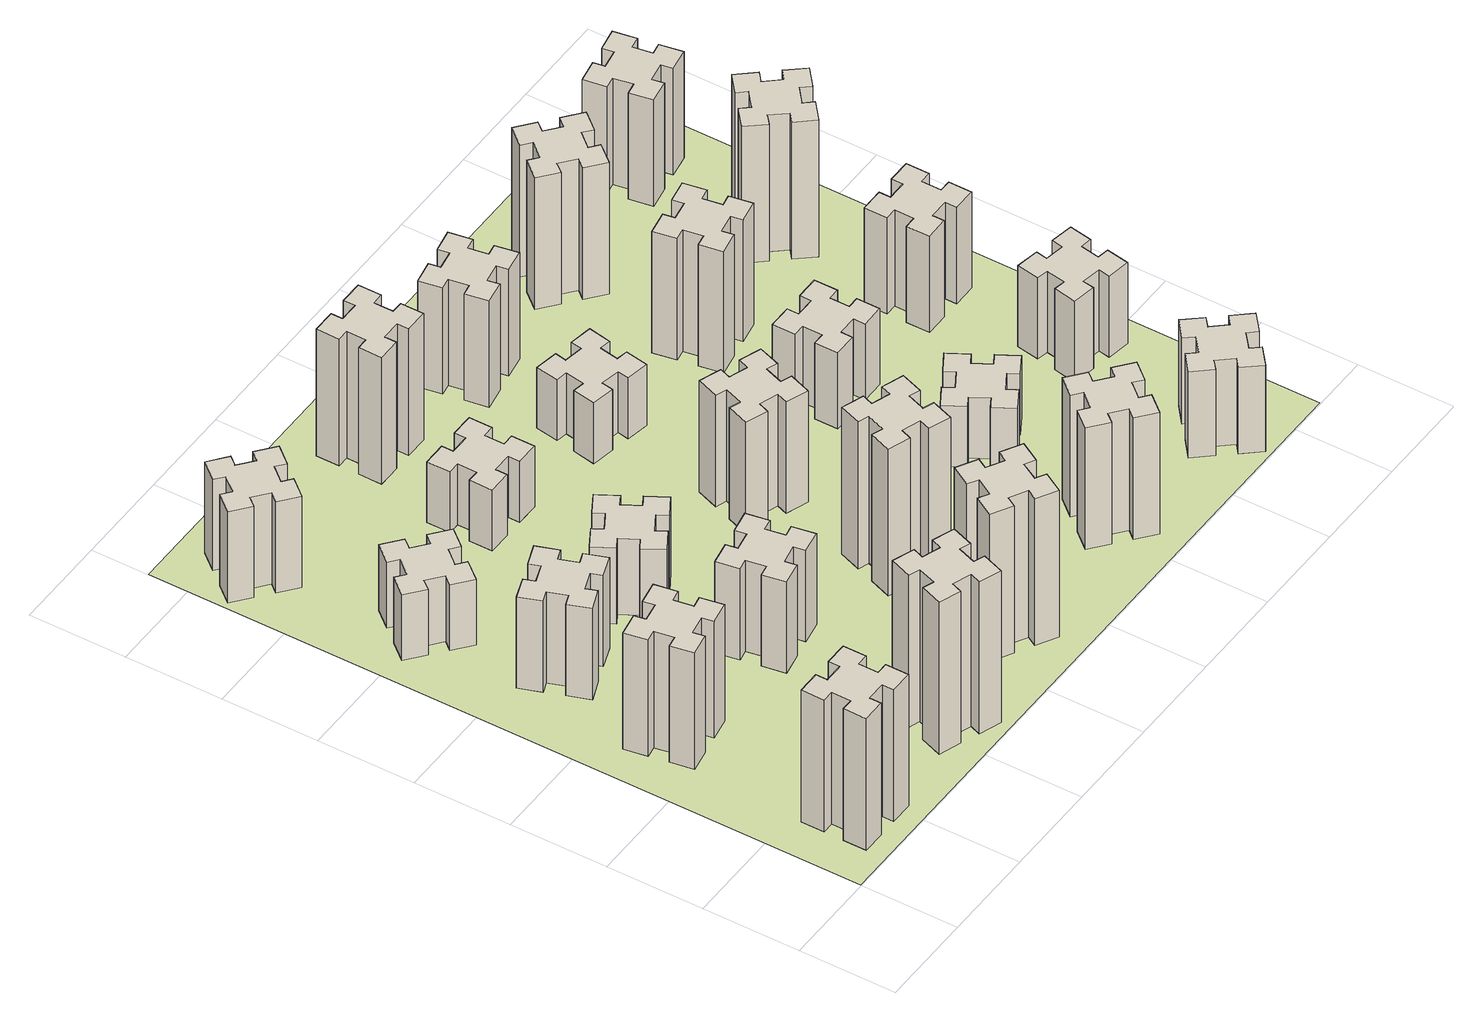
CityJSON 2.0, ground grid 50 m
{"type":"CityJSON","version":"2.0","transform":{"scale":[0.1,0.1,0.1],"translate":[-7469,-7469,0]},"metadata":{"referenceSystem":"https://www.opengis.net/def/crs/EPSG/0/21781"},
"CityObjects":{
"building1":{"type":"Building","attributes":{"class":"1000","function":"1000","usage":"1000","yearOfConstruction":2016,"roofType":"1000","measuredHeight":78,"storeysAboveGround":30,"storeysBelowGround":0},"geometry":[{"type":"Solid","lod":"1","boundaries":[[[[0,1,2,3,4,5,6,7,8,9,10,11,12,13,14,15,16,17,18,19]],[[17,16,20,21]],[[16,15,22,20]],[[15,14,23,22]],[[14,13,24,23]],[[13,12,25,24]],[[12,11,26,25]],[[11,10,27,26]],[[10,9,28,27]],[[9,8,29,28]],[[8,7,30,29]],[[7,6,31,30]],[[6,5,32,31]],[[5,4,33,32]],[[4,3,34,33]],[[3,2,35,34]],[[2,1,36,35]],[[1,0,37,36]],[[0,19,38,37]],[[19,18,39,38]],[[18,17,21,39]],[[24,25,26,27,28,29,30,31,32,33,34,35,36,37,38,39,21,20,22,23]]]]}]},
"building2":{"type":"Building","attributes":{"class":"1000","function":"1000","usage":"1000","yearOfConstruction":2016,"roofType":"1000","measuredHeight":69,"storeysAboveGround":30,"storeysBelowGround":0},"geometry":[{"type":"Solid","lod":"1","boundaries":[[[[40,41,42,43,44,45,46,47,48,49,50,51,52,53,54,55,56,57,58,59]],[[57,56,60,61]],[[56,55,62,60]],[[55,54,63,62]],[[54,53,64,63]],[[53,52,65,64]],[[52,51,66,65]],[[51,50,67,66]],[[50,49,68,67]],[[49,48,69,68]],[[48,47,70,69]],[[47,46,71,70]],[[46,45,72,71]],[[45,44,73,72]],[[44,43,74,73]],[[43,42,75,74]],[[42,41,76,75]],[[41,40,77,76]],[[40,59,78,77]],[[59,58,79,78]],[[58,57,61,79]],[[64,65,66,67,68,69,70,71,72,73,74,75,76,77,78,79,61,60,62,63]]]]}]},
"building3":{"type":"Building","attributes":{"class":"1000","function":"1000","usage":"1000","yearOfConstruction":2016,"roofType":"1000","measuredHeight":54,"storeysAboveGround":30,"storeysBelowGround":0},"geometry":[{"type":"Solid","lod":"1","boundaries":[[[[80,81,82,83,84,85,86,87,88,89,90,91,92,93,94,95,96,97,98,99]],[[97,96,100,101]],[[96,95,102,100]],[[95,94,103,102]],[[94,93,104,103]],[[93,92,105,104]],[[92,91,106,105]],[[91,90,107,106]],[[90,89,108,107]],[[89,88,109,108]],[[88,87,110,109]],[[87,86,111,110]],[[86,85,112,111]],[[85,84,113,112]],[[84,83,114,113]],[[83,82,115,114]],[[82,81,116,115]],[[81,80,117,116]],[[80,99,118,117]],[[99,98,119,118]],[[98,97,101,119]],[[104,105,106,107,108,109,110,111,112,113,114,115,116,117,118,119,101,100,102,103]]]]}]},
"building4":{"type":"Building","attributes":{"class":"1000","function":"1000","usage":"1000","yearOfConstruction":2016,"roofType":"1000","measuredHeight":39,"storeysAboveGround":30,"storeysBelowGround":0},"geometry":[{"type":"Solid","lod":"1","boundaries":[[[[120,121,122,123,124,125,126,127,128,129,130,131,132,133,134,135,136,137,138,139]],[[137,136,140,141]],[[136,135,142,140]],[[135,134,143,142]],[[134,133,144,143]],[[133,132,145,144]],[[132,131,146,145]],[[131,130,147,146]],[[130,129,148,147]],[[129,128,149,148]],[[128,127,150,149]],[[127,126,151,150]],[[126,125,152,151]],[[125,124,153,152]],[[124,123,154,153]],[[123,122,155,154]],[[122,121,156,155]],[[121,120,157,156]],[[120,139,158,157]],[[139,138,159,158]],[[138,137,141,159]],[[144,145,146,147,148,149,150,151,152,153,154,155,156,157,158,159,141,140,142,143]]]]}]},
"building5":{"type":"Building","attributes":{"class":"1000","function":"1000","usage":"1000","yearOfConstruction":2016,"roofType":"1000","measuredHeight":90,"storeysAboveGround":30,"storeysBelowGround":0},"geometry":[{"type":"Solid","lod":"1","boundaries":[[[[160,161,162,163,164,165,166,167,168,169,170,171,172,173,174,175,176,177,178,179]],[[177,176,180,181]],[[176,175,182,180]],[[175,174,183,182]],[[174,173,184,183]],[[173,172,185,184]],[[172,171,186,185]],[[171,170,187,186]],[[170,169,188,187]],[[169,168,189,188]],[[168,167,190,189]],[[167,166,191,190]],[[166,165,192,191]],[[165,164,193,192]],[[164,163,194,193]],[[163,162,195,194]],[[162,161,196,195]],[[161,160,197,196]],[[160,179,198,197]],[[179,178,199,198]],[[178,177,181,199]],[[184,185,186,187,188,189,190,191,192,193,194,195,196,197,198,199,181,180,182,183]]]]}]},
"building6":{"type":"Building","attributes":{"class":"1000","function":"1000","usage":"1000","yearOfConstruction":2016,"roofType":"1000","measuredHeight":54,"storeysAboveGround":30,"storeysBelowGround":0},"geometry":[{"type":"Solid","lod":"1","boundaries":[[[[200,201,202,203,204,205,206,207,208,209,210,211,212,213,214,215,216,217,218,219]],[[217,216,220,221]],[[216,215,222,220]],[[215,214,223,222]],[[214,213,224,223]],[[213,212,225,224]],[[212,211,226,225]],[[211,210,227,226]],[[210,209,228,227]],[[209,208,229,228]],[[208,207,230,229]],[[207,206,231,230]],[[206,205,232,231]],[[205,204,233,232]],[[204,203,234,233]],[[203,202,235,234]],[[202,201,236,235]],[[201,200,237,236]],[[200,219,238,237]],[[219,218,239,238]],[[218,217,221,239]],[[224,225,226,227,228,229,230,231,232,233,234,235,236,237,238,239,221,220,222,223]]]]}]},
"building7":{"type":"Building","attributes":{"class":"1000","function":"1000","usage":"1000","yearOfConstruction":2016,"roofType":"1000","measuredHeight":54,"storeysAboveGround":30,"storeysBelowGround":0},"geometry":[{"type":"Solid","lod":"1","boundaries":[[[[240,241,242,243,244,245,246,247,248,249,250,251,252,253,254,255,256,257,258,259]],[[257,256,260,261]],[[256,255,262,260]],[[255,254,263,262]],[[254,253,264,263]],[[253,252,265,264]],[[252,251,266,265]],[[251,250,267,266]],[[250,249,268,267]],[[249,248,269,268]],[[248,247,270,269]],[[247,246,271,270]],[[246,245,272,271]],[[245,244,273,272]],[[244,243,274,273]],[[243,242,275,274]],[[242,241,276,275]],[[241,240,277,276]],[[240,259,278,277]],[[259,258,279,278]],[[258,257,261,279]],[[264,265,266,267,268,269,270,271,272,273,274,275,276,277,278,279,261,260,262,263]]]]}]},
"building8":{"type":"Building","attributes":{"class":"1000","function":"1000","usage":"1000","yearOfConstruction":2016,"roofType":"1000","measuredHeight":45,"storeysAboveGround":30,"storeysBelowGround":0},"geometry":[{"type":"Solid","lod":"1","boundaries":[[[[280,281,282,283,284,285,286,287,288,289,290,291,292,293,294,295,296,297,298,299]],[[297,296,300,301]],[[296,295,302,300]],[[295,294,303,302]],[[294,293,304,303]],[[293,292,305,304]],[[292,291,306,305]],[[291,290,307,306]],[[290,289,308,307]],[[289,288,309,308]],[[288,287,310,309]],[[287,286,311,310]],[[286,285,312,311]],[[285,284,313,312]],[[284,283,314,313]],[[283,282,315,314]],[[282,281,316,315]],[[281,280,317,316]],[[280,299,318,317]],[[299,298,319,318]],[[298,297,301,319]],[[304,305,306,307,308,309,310,311,312,313,314,315,316,317,318,319,301,300,302,303]]]]}]},
"building9":{"type":"Building","attributes":{"class":"1000","function":"1000","usage":"1000","yearOfConstruction":2016,"roofType":"1000","measuredHeight":87,"storeysAboveGround":30,"storeysBelowGround":0},"geometry":[{"type":"Solid","lod":"1","boundaries":[[[[320,321,322,323,324,325,326,327,328,329,330,331,332,333,334,335,336,337,338,339]],[[337,336,340,341]],[[336,335,342,340]],[[335,334,343,342]],[[334,333,344,343]],[[333,332,345,344]],[[332,331,346,345]],[[331,330,347,346]],[[330,329,348,347]],[[329,328,349,348]],[[328,327,350,349]],[[327,326,351,350]],[[326,325,352,351]],[[325,324,353,352]],[[324,323,354,353]],[[323,322,355,354]],[[322,321,356,355]],[[321,320,357,356]],[[320,339,358,357]],[[339,338,359,358]],[[338,337,341,359]],[[344,345,346,347,348,349,350,351,352,353,354,355,356,357,358,359,341,340,342,343]]]]}]},
"building10":{"type":"Building","attributes":{"class":"1000","function":"1000","usage":"1000","yearOfConstruction":2016,"roofType":"1000","measuredHeight":36,"storeysAboveGround":30,"storeysBelowGround":0},"geometry":[{"type":"Solid","lod":"1","boundaries":[[[[360,361,362,363,364,365,366,367,368,369,370,371,372,373,374,375,376,377,378,379]],[[377,376,380,381]],[[376,375,382,380]],[[375,374,383,382]],[[374,373,384,383]],[[373,372,385,384]],[[372,371,386,385]],[[371,370,387,386]],[[370,369,388,387]],[[369,368,389,388]],[[368,367,390,389]],[[367,366,391,390]],[[366,365,392,391]],[[365,364,393,392]],[[364,363,394,393]],[[363,362,395,394]],[[362,361,396,395]],[[361,360,397,396]],[[360,379,398,397]],[[379,378,399,398]],[[378,377,381,399]],[[384,385,386,387,388,389,390,391,392,393,394,395,396,397,398,399,381,380,382,383]]]]}]},
"building11":{"type":"Building","attributes":{"class":"1000","function":"1000","usage":"1000","yearOfConstruction":2016,"roofType":"1000","measuredHeight":87,"storeysAboveGround":30,"storeysBelowGround":0},"geometry":[{"type":"Solid","lod":"1","boundaries":[[[[400,401,402,403,404,405,406,407,408,409,410,411,412,413,414,415,416,417,418,419]],[[417,416,420,421]],[[416,415,422,420]],[[415,414,423,422]],[[414,413,424,423]],[[413,412,425,424]],[[412,411,426,425]],[[411,410,427,426]],[[410,409,428,427]],[[409,408,429,428]],[[408,407,430,429]],[[407,406,431,430]],[[406,405,432,431]],[[405,404,433,432]],[[404,403,434,433]],[[403,402,435,434]],[[402,401,436,435]],[[401,400,437,436]],[[400,419,438,437]],[[419,418,439,438]],[[418,417,421,439]],[[424,425,426,427,428,429,430,431,432,433,434,435,436,437,438,439,421,420,422,423]]]]}]},
"building12":{"type":"Building","attributes":{"class":"1000","function":"1000","usage":"1000","yearOfConstruction":2016,"roofType":"1000","measuredHeight":75,"storeysAboveGround":30,"storeysBelowGround":0},"geometry":[{"type":"Solid","lod":"1","boundaries":[[[[440,441,442,443,444,445,446,447,448,449,450,451,452,453,454,455,456,457,458,459]],[[457,456,460,461]],[[456,455,462,460]],[[455,454,463,462]],[[454,453,464,463]],[[453,452,465,464]],[[452,451,466,465]],[[451,450,467,466]],[[450,449,468,467]],[[449,448,469,468]],[[448,447,470,469]],[[447,446,471,470]],[[446,445,472,471]],[[445,444,473,472]],[[444,443,474,473]],[[443,442,475,474]],[[442,441,476,475]],[[441,440,477,476]],[[440,459,478,477]],[[459,458,479,478]],[[458,457,461,479]],[[464,465,466,467,468,469,470,471,472,473,474,475,476,477,478,479,461,460,462,463]]]]}]},
"building13":{"type":"Building","attributes":{"class":"1000","function":"1000","usage":"1000","yearOfConstruction":2016,"roofType":"1000","measuredHeight":66,"storeysAboveGround":30,"storeysBelowGround":0},"geometry":[{"type":"Solid","lod":"1","boundaries":[[[[480,481,482,483,484,485,486,487,488,489,490,491,492,493,494,495,496,497,498,499]],[[497,496,500,501]],[[496,495,502,500]],[[495,494,503,502]],[[494,493,504,503]],[[493,492,505,504]],[[492,491,506,505]],[[491,490,507,506]],[[490,489,508,507]],[[489,488,509,508]],[[488,487,510,509]],[[487,486,511,510]],[[486,485,512,511]],[[485,484,513,512]],[[484,483,514,513]],[[483,482,515,514]],[[482,481,516,515]],[[481,480,517,516]],[[480,499,518,517]],[[499,498,519,518]],[[498,497,501,519]],[[504,505,506,507,508,509,510,511,512,513,514,515,516,517,518,519,501,500,502,503]]]]}]},
"building14":{"type":"Building","attributes":{"class":"1000","function":"1000","usage":"1000","yearOfConstruction":2016,"roofType":"1000","measuredHeight":36,"storeysAboveGround":30,"storeysBelowGround":0},"geometry":[{"type":"Solid","lod":"1","boundaries":[[[[520,521,522,523,524,525,526,527,528,529,530,531,532,533,534,535,536,537,538,539]],[[537,536,540,541]],[[536,535,542,540]],[[535,534,543,542]],[[534,533,544,543]],[[533,532,545,544]],[[532,531,546,545]],[[531,530,547,546]],[[530,529,548,547]],[[529,528,549,548]],[[528,527,550,549]],[[527,526,551,550]],[[526,525,552,551]],[[525,524,553,552]],[[524,523,554,553]],[[523,522,555,554]],[[522,521,556,555]],[[521,520,557,556]],[[520,539,558,557]],[[539,538,559,558]],[[538,537,541,559]],[[544,545,546,547,548,549,550,551,552,553,554,555,556,557,558,559,541,540,542,543]]]]}]},
"building15":{"type":"Building","attributes":{"class":"1000","function":"1000","usage":"1000","yearOfConstruction":2016,"roofType":"1000","measuredHeight":72,"storeysAboveGround":30,"storeysBelowGround":0},"geometry":[{"type":"Solid","lod":"1","boundaries":[[[[560,561,562,563,564,565,566,567,568,569,570,571,572,573,574,575,576,577,578,579]],[[577,576,580,581]],[[576,575,582,580]],[[575,574,583,582]],[[574,573,584,583]],[[573,572,585,584]],[[572,571,586,585]],[[571,570,587,586]],[[570,569,588,587]],[[569,568,589,588]],[[568,567,590,589]],[[567,566,591,590]],[[566,565,592,591]],[[565,564,593,592]],[[564,563,594,593]],[[563,562,595,594]],[[562,561,596,595]],[[561,560,597,596]],[[560,579,598,597]],[[579,578,599,598]],[[578,577,581,599]],[[584,585,586,587,588,589,590,591,592,593,594,595,596,597,598,599,581,580,582,583]]]]}]},
"building16":{"type":"Building","attributes":{"class":"1000","function":"1000","usage":"1000","yearOfConstruction":2016,"roofType":"1000","measuredHeight":63,"storeysAboveGround":30,"storeysBelowGround":0},"geometry":[{"type":"Solid","lod":"1","boundaries":[[[[600,601,602,603,604,605,606,607,608,609,610,611,612,613,614,615,616,617,618,619]],[[617,616,620,621]],[[616,615,622,620]],[[615,614,623,622]],[[614,613,624,623]],[[613,612,625,624]],[[612,611,626,625]],[[611,610,627,626]],[[610,609,628,627]],[[609,608,629,628]],[[608,607,630,629]],[[607,606,631,630]],[[606,605,632,631]],[[605,604,633,632]],[[604,603,634,633]],[[603,602,635,634]],[[602,601,636,635]],[[601,600,637,636]],[[600,619,638,637]],[[619,618,639,638]],[[618,617,621,639]],[[624,625,626,627,628,629,630,631,632,633,634,635,636,637,638,639,621,620,622,623]]]]}]},
"building17":{"type":"Building","attributes":{"class":"1000","function":"1000","usage":"1000","yearOfConstruction":2016,"roofType":"1000","measuredHeight":36,"storeysAboveGround":30,"storeysBelowGround":0},"geometry":[{"type":"Solid","lod":"1","boundaries":[[[[640,641,642,643,644,645,646,647,648,649,650,651,652,653,654,655,656,657,658,659]],[[657,656,660,661]],[[656,655,662,660]],[[655,654,663,662]],[[654,653,664,663]],[[653,652,665,664]],[[652,651,666,665]],[[651,650,667,666]],[[650,649,668,667]],[[649,648,669,668]],[[648,647,670,669]],[[647,646,671,670]],[[646,645,672,671]],[[645,644,673,672]],[[644,643,674,673]],[[643,642,675,674]],[[642,641,676,675]],[[641,640,677,676]],[[640,659,678,677]],[[659,658,679,678]],[[658,657,661,679]],[[664,665,666,667,668,669,670,671,672,673,674,675,676,677,678,679,661,660,662,663]]]]}]},
"building18":{"type":"Building","attributes":{"class":"1000","function":"1000","usage":"1000","yearOfConstruction":2016,"roofType":"1000","measuredHeight":45,"storeysAboveGround":30,"storeysBelowGround":0},"geometry":[{"type":"Solid","lod":"1","boundaries":[[[[680,681,682,683,684,685,686,687,688,689,690,691,692,693,694,695,696,697,698,699]],[[697,696,700,701]],[[696,695,702,700]],[[695,694,703,702]],[[694,693,704,703]],[[693,692,705,704]],[[692,691,706,705]],[[691,690,707,706]],[[690,689,708,707]],[[689,688,709,708]],[[688,687,710,709]],[[687,686,711,710]],[[686,685,712,711]],[[685,684,713,712]],[[684,683,714,713]],[[683,682,715,714]],[[682,681,716,715]],[[681,680,717,716]],[[680,699,718,717]],[[699,698,719,718]],[[698,697,701,719]],[[704,705,706,707,708,709,710,711,712,713,714,715,716,717,718,719,701,700,702,703]]]]}]},
"building19":{"type":"Building","attributes":{"class":"1000","function":"1000","usage":"1000","yearOfConstruction":2016,"roofType":"1000","measuredHeight":72,"storeysAboveGround":30,"storeysBelowGround":0},"geometry":[{"type":"Solid","lod":"1","boundaries":[[[[720,721,722,723,724,725,726,727,728,729,730,731,732,733,734,735,736,737,738,739]],[[737,736,740,741]],[[736,735,742,740]],[[735,734,743,742]],[[734,733,744,743]],[[733,732,745,744]],[[732,731,746,745]],[[731,730,747,746]],[[730,729,748,747]],[[729,728,749,748]],[[728,727,750,749]],[[727,726,751,750]],[[726,725,752,751]],[[725,724,753,752]],[[724,723,754,753]],[[723,722,755,754]],[[722,721,756,755]],[[721,720,757,756]],[[720,739,758,757]],[[739,738,759,758]],[[738,737,741,759]],[[744,745,746,747,748,749,750,751,752,753,754,755,756,757,758,759,741,740,742,743]]]]}]},
"building20":{"type":"Building","attributes":{"class":"1000","function":"1000","usage":"1000","yearOfConstruction":2016,"roofType":"1000","measuredHeight":51,"storeysAboveGround":30,"storeysBelowGround":0},"geometry":[{"type":"Solid","lod":"1","boundaries":[[[[760,761,762,763,764,765,766,767,768,769,770,771,772,773,774,775,776,777,778,779]],[[777,776,780,781]],[[776,775,782,780]],[[775,774,783,782]],[[774,773,784,783]],[[773,772,785,784]],[[772,771,786,785]],[[771,770,787,786]],[[770,769,788,787]],[[769,768,789,788]],[[768,767,790,789]],[[767,766,791,790]],[[766,765,792,791]],[[765,764,793,792]],[[764,763,794,793]],[[763,762,795,794]],[[762,761,796,795]],[[761,760,797,796]],[[760,779,798,797]],[[779,778,799,798]],[[778,777,781,799]],[[784,785,786,787,788,789,790,791,792,793,794,795,796,797,798,799,781,780,782,783]]]]}]},
"building21":{"type":"Building","attributes":{"class":"1000","function":"1000","usage":"1000","yearOfConstruction":2016,"roofType":"1000","measuredHeight":78,"storeysAboveGround":30,"storeysBelowGround":0},"geometry":[{"type":"Solid","lod":"1","boundaries":[[[[800,801,802,803,804,805,806,807,808,809,810,811,812,813,814,815,816,817,818,819]],[[817,816,820,821]],[[816,815,822,820]],[[815,814,823,822]],[[814,813,824,823]],[[813,812,825,824]],[[812,811,826,825]],[[811,810,827,826]],[[810,809,828,827]],[[809,808,829,828]],[[808,807,830,829]],[[807,806,831,830]],[[806,805,832,831]],[[805,804,833,832]],[[804,803,834,833]],[[803,802,835,834]],[[802,801,836,835]],[[801,800,837,836]],[[800,819,838,837]],[[819,818,839,838]],[[818,817,821,839]],[[824,825,826,827,828,829,830,831,832,833,834,835,836,837,838,839,821,820,822,823]]]]}]},
"building22":{"type":"Building","attributes":{"class":"1000","function":"1000","usage":"1000","yearOfConstruction":2016,"roofType":"1000","measuredHeight":48,"storeysAboveGround":30,"storeysBelowGround":0},"geometry":[{"type":"Solid","lod":"1","boundaries":[[[[840,841,842,843,844,845,846,847,848,849,850,851,852,853,854,855,856,857,858,859]],[[857,856,860,861]],[[856,855,862,860]],[[855,854,863,862]],[[854,853,864,863]],[[853,852,865,864]],[[852,851,866,865]],[[851,850,867,866]],[[850,849,868,867]],[[849,848,869,868]],[[848,847,870,869]],[[847,846,871,870]],[[846,845,872,871]],[[845,844,873,872]],[[844,843,874,873]],[[843,842,875,874]],[[842,841,876,875]],[[841,840,877,876]],[[840,859,878,877]],[[859,858,879,878]],[[858,857,861,879]],[[864,865,866,867,868,869,870,871,872,873,874,875,876,877,878,879,861,860,862,863]]]]}]},
"building23":{"type":"Building","attributes":{"class":"1000","function":"1000","usage":"1000","yearOfConstruction":2016,"roofType":"1000","measuredHeight":57,"storeysAboveGround":30,"storeysBelowGround":0},"geometry":[{"type":"Solid","lod":"1","boundaries":[[[[880,881,882,883,884,885,886,887,888,889,890,891,892,893,894,895,896,897,898,899]],[[897,896,900,901]],[[896,895,902,900]],[[895,894,903,902]],[[894,893,904,903]],[[893,892,905,904]],[[892,891,906,905]],[[891,890,907,906]],[[890,889,908,907]],[[889,888,909,908]],[[888,887,910,909]],[[887,886,911,910]],[[886,885,912,911]],[[885,884,913,912]],[[884,883,914,913]],[[883,882,915,914]],[[882,881,916,915]],[[881,880,917,916]],[[880,899,918,917]],[[899,898,919,918]],[[898,897,901,919]],[[904,905,906,907,908,909,910,911,912,913,914,915,916,917,918,919,901,900,902,903]]]]}]},
"building24":{"type":"Building","attributes":{"class":"1000","function":"1000","usage":"1000","yearOfConstruction":2016,"roofType":"1000","measuredHeight":81,"storeysAboveGround":30,"storeysBelowGround":0},"geometry":[{"type":"Solid","lod":"1","boundaries":[[[[920,921,922,923,924,925,926,927,928,929,930,931,932,933,934,935,936,937,938,939]],[[937,936,940,941]],[[936,935,942,940]],[[935,934,943,942]],[[934,933,944,943]],[[933,932,945,944]],[[932,931,946,945]],[[931,930,947,946]],[[930,929,948,947]],[[929,928,949,948]],[[928,927,950,949]],[[927,926,951,950]],[[926,925,952,951]],[[925,924,953,952]],[[924,923,954,953]],[[923,922,955,954]],[[922,921,956,955]],[[921,920,957,956]],[[920,939,958,957]],[[939,938,959,958]],[[938,937,941,959]],[[944,945,946,947,948,949,950,951,952,953,954,955,956,957,958,959,941,940,942,943]]]]}]},
"building25":{"type":"Building","attributes":{"class":"1000","function":"1000","usage":"1000","yearOfConstruction":2016,"roofType":"1000","measuredHeight":63,"storeysAboveGround":30,"storeysBelowGround":0},"geometry":[{"type":"Solid","lod":"1","boundaries":[[[[960,961,962,963,964,965,966,967,968,969,970,971,972,973,974,975,976,977,978,979]],[[977,976,980,981]],[[976,975,982,980]],[[975,974,983,982]],[[974,973,984,983]],[[973,972,985,984]],[[972,971,986,985]],[[971,970,987,986]],[[970,969,988,987]],[[969,968,989,988]],[[968,967,990,989]],[[967,966,991,990]],[[966,965,992,991]],[[965,964,993,992]],[[964,963,994,993]],[[963,962,995,994]],[[962,961,996,995]],[[961,960,997,996]],[[960,979,998,997]],[[979,978,999,998]],[[978,977,981,999]],[[984,985,986,987,988,989,990,991,992,993,994,995,996,997,998,999,981,980,982,983]]]]}]},
"landuse1":{"type":"LandUse","attributes":{"name":"plot1","function":"1010"},"geometry":[{"type":"MultiSurface","lod":"1","boundaries":[[[1000,1001,1002,1003]]]}]}
},
"vertices":[
[265,325,0],[265,225,0],[205,225,0],[205,105,0],[325,105,0],[325,165,0],[425,165,0],[425,105,0],[545,105,0],[545,225,0],[485,225,0],[485,325,0],[545,325,0],[545,445,0],[425,445,0],[425,385,0],[325,385,0],[325,445,0],[205,445,0],[205,325,0],[325,385,780],[325,445,780],[425,385,780],[425,445,780],[545,445,780],[545,325,780],[485,325,780],[485,225,780],[545,225,780],[545,105,780],[425,105,780],[425,165,780],[325,165,780],[325,105,780],[205,105,780],[205,225,780],[265,225,780],[265,325,780],[205,325,780],[205,445,780],
[492,1185,0],[475,1284,0],[534,1294,0],[513,1412,0],[395,1391,0],[405,1332,0],[307,1315,0],[297,1374,0],[178,1353,0],[199,1235,0],[258,1245,0],[276,1147,0],[217,1137,0],[237,1018,0],[356,1039,0],[345,1098,0],[444,1116,0],[454,1057,0],[572,1077,0],[551,1196,0],[444,1116,690],[454,1057,690],[345,1098,690],[356,1039,690],[237,1018,690],[217,1137,690],[276,1147,690],[258,1245,690],[199,1235,690],[178,1353,690],[297,1374,690],[307,1315,690],[405,1332,690],[395,1391,690],[513,1412,690],[534,1294,690],[475,1284,690],[492,1185,690],[551,1196,690],[572,1077,690],
[355,1865,0],[389,1771,0],[333,1750,0],[374,1637,0],[487,1679,0],[466,1735,0],[560,1769,0],[580,1713,0],[693,1754,0],[652,1867,0],[596,1846,0],[562,1940,0],[618,1960,0],[577,2073,0],[464,2032,0],[485,1976,0],[391,1942,0],[370,1998,0],[257,1957,0],[299,1844,0],[391,1942,540],[370,1998,540],[485,1976,540],[464,2032,540],[577,2073,540],[618,1960,540],[562,1940,540],[596,1846,540],[652,1867,540],[693,1754,540],[580,1713,540],[560,1769,540],[466,1735,540],[487,1679,540],[374,1637,540],[333,1750,540],[389,1771,540],[355,1865,540],[299,1844,540],[257,1957,540],
[266,2443,0],[343,2379,0],[304,2333,0],[396,2256,0],[473,2348,0],[427,2386,0],[492,2463,0],[538,2424,0],[615,2516,0],[523,2593,0],[484,2547,0],[408,2612,0],[446,2658,0],[354,2735,0],[277,2643,0],[323,2604,0],[259,2528,0],[213,2566,0],[136,2474,0],[228,2397,0],[259,2528,390],[213,2566,390],[323,2604,390],[277,2643,390],[354,2735,390],[446,2658,390],[408,2612,390],[484,2547,390],[523,2593,390],[615,2516,390],[538,2424,390],[492,2463,390],[427,2386,390],[473,2348,390],[396,2256,390],[304,2333,390],[343,2379,390],[266,2443,390],[228,2397,390],[136,2474,390],
[1029,360,0],[995,266,0],[939,287,0],[897,174,0],[1010,133,0],[1031,189,0],[1125,155,0],[1104,99,0],[1217,57,0],[1258,170,0],[1202,191,0],[1236,285,0],[1292,264,0],[1333,377,0],[1220,418,0],[1200,362,0],[1106,396,0],[1127,452,0],[1014,493,0],[973,380,0],[1106,396,900],[1127,452,900],[1200,362,900],[1220,418,900],[1333,377,900],[1292,264,900],[1236,285,900],[1202,191,900],[1258,170,900],[1217,57,900],[1104,99,900],[1125,155,900],[1031,189,900],[1010,133,900],[897,174,900],[939,287,900],[995,266,900],[1029,360,900],[973,380,900],[1014,493,900],
[166,3283,0],[243,3219,0],[204,3173,0],[296,3096,0],[373,3188,0],[327,3226,0],[392,3303,0],[438,3264,0],[515,3356,0],[423,3433,0],[384,3387,0],[308,3452,0],[346,3498,0],[254,3575,0],[177,3483,0],[223,3444,0],[159,3368,0],[113,3406,0],[36,3314,0],[128,3237,0],[159,3368,540],[113,3406,540],[223,3444,540],[177,3483,540],[254,3575,540],[346,3498,540],[308,3452,540],[384,3387,540],[423,3433,540],[515,3356,540],[438,3264,540],[392,3303,540],[327,3226,540],[373,3188,540],[296,3096,540],[204,3173,540],[243,3219,540],[166,3283,540],[128,3237,540],[36,3314,540],
[1232,1185,0],[1215,1284,0],[1274,1294,0],[1253,1412,0],[1135,1391,0],[1145,1332,0],[1047,1315,0],[1037,1374,0],[918,1353,0],[939,1235,0],[998,1245,0],[1016,1147,0],[957,1137,0],[977,1018,0],[1096,1039,0],[1085,1098,0],[1184,1116,0],[1194,1057,0],[1312,1077,0],[1291,1196,0],[1184,1116,540],[1194,1057,540],[1085,1098,540],[1096,1039,540],[977,1018,540],[957,1137,540],[1016,1147,540],[998,1245,540],[939,1235,540],[918,1353,540],[1037,1374,540],[1047,1315,540],[1145,1332,540],[1135,1391,540],[1253,1412,540],[1274,1294,540],[1215,1284,540],[1232,1185,540],[1291,1196,540],[1312,1077,540],
[1136,1867,0],[1086,1954,0],[1138,1984,0],[1078,2088,0],[974,2028,0],[1004,1976,0],[917,1926,0],[887,1978,0],[783,1918,0],[843,1814,0],[895,1844,0],[945,1757,0],[893,1727,0],[953,1623,0],[1057,1683,0],[1027,1735,0],[1114,1785,0],[1144,1733,0],[1248,1793,0],[1188,1897,0],[1114,1785,450],[1144,1733,450],[1027,1735,450],[1057,1683,450],[953,1623,450],[893,1727,450],[945,1757,450],[895,1844,450],[843,1814,450],[783,1918,450],[887,1978,450],[917,1926,450],[1004,1976,450],[974,2028,450],[1078,2088,450],[1138,1984,450],[1086,1954,450],[1136,1867,450],[1188,1897,450],[1248,1793,450],
[1657,305,0],[1744,255,0],[1714,203,0],[1818,143,0],[1878,247,0],[1826,277,0],[1876,364,0],[1928,334,0],[1988,438,0],[1884,498,0],[1854,446,0],[1767,496,0],[1797,548,0],[1693,608,0],[1633,504,0],[1685,474,0],[1635,387,0],[1583,417,0],[1523,313,0],[1627,253,0],[1635,387,870],[1583,417,870],[1685,474,870],[1633,504,870],[1693,608,870],[1797,548,870],[1767,496,870],[1854,446,870],[1884,498,870],[1988,438,870],[1928,334,870],[1876,364,870],[1826,277,870],[1878,247,870],[1818,143,870],[1714,203,870],[1744,255,870],[1657,305,870],[1627,253,870],[1523,313,870],
[1225,2645,0],[1225,2745,0],[1285,2745,0],[1285,2865,0],[1165,2865,0],[1165,2805,0],[1065,2805,0],[1065,2865,0],[945,2865,0],[945,2745,0],[1005,2745,0],[1005,2645,0],[945,2645,0],[945,2525,0],[1065,2525,0],[1065,2585,0],[1165,2585,0],[1165,2525,0],[1285,2525,0],[1285,2645,0],[1165,2585,360],[1165,2525,360],[1065,2585,360],[1065,2525,360],[945,2525,360],[945,2645,360],[1005,2645,360],[1005,2745,360],[945,2745,360],[945,2865,360],[1065,2865,360],[1065,2805,360],[1165,2805,360],[1165,2865,360],[1285,2865,360],[1285,2745,360],[1225,2745,360],[1225,2645,360],[1285,2645,360],[1285,2525,360],
[1771,929,0],[1865,895,0],[1844,839,0],[1957,797,0],[1998,910,0],[1942,931,0],[1976,1025,0],[2032,1004,0],[2073,1117,0],[1960,1158,0],[1940,1102,0],[1846,1136,0],[1867,1192,0],[1754,1233,0],[1713,1120,0],[1769,1100,0],[1735,1006,0],[1679,1027,0],[1637,914,0],[1750,873,0],[1735,1006,870],[1679,1027,870],[1769,1100,870],[1713,1120,870],[1754,1233,870],[1867,1192,870],[1846,1136,870],[1940,1102,870],[1960,1158,870],[2073,1117,870],[2032,1004,870],[1976,1025,870],[1942,931,870],[1998,910,870],[1957,797,870],[1844,839,870],[1865,895,870],[1771,929,870],[1750,873,870],[1637,914,870],
[1325,3285,0],[1325,3385,0],[1385,3385,0],[1385,3505,0],[1265,3505,0],[1265,3445,0],[1165,3445,0],[1165,3505,0],[1045,3505,0],[1045,3385,0],[1105,3385,0],[1105,3285,0],[1045,3285,0],[1045,3165,0],[1165,3165,0],[1165,3225,0],[1265,3225,0],[1265,3165,0],[1385,3165,0],[1385,3285,0],[1265,3225,750],[1265,3165,750],[1165,3225,750],[1165,3165,750],[1045,3165,750],[1045,3285,750],[1105,3285,750],[1105,3385,750],[1045,3385,750],[1045,3505,750],[1165,3505,750],[1165,3445,750],[1265,3445,750],[1265,3505,750],[1385,3505,750],[1385,3385,750],[1325,3385,750],[1325,3285,750],[1385,3285,750],[1385,3165,750],
[1940,1842,0],[1846,1876,0],[1867,1932,0],[1754,1973,0],[1713,1860,0],[1769,1840,0],[1735,1746,0],[1679,1767,0],[1637,1654,0],[1750,1613,0],[1771,1669,0],[1865,1635,0],[1844,1579,0],[1957,1537,0],[1998,1650,0],[1942,1671,0],[1976,1765,0],[2032,1744,0],[2073,1857,0],[1960,1898,0],[1976,1765,660],[2032,1744,660],[1942,1671,660],[1998,1650,660],[1957,1537,660],[1844,1579,660],[1865,1635,660],[1771,1669,660],[1750,1613,660],[1637,1654,660],[1679,1767,660],[1735,1746,660],[1769,1840,660],[1713,1860,660],[1754,1973,660],[1867,1932,660],[1846,1876,660],[1940,1842,660],[1960,1898,660],[2073,1857,660],
[1924,2695,0],[1825,2712,0],[1836,2771,0],[1717,2792,0],[1697,2674,0],[1756,2664,0],[1738,2565,0],[1679,2576,0],[1658,2457,0],[1777,2437,0],[1787,2496,0],[1885,2478,0],[1875,2419,0],[1993,2398,0],[2014,2517,0],[1955,2527,0],[1972,2625,0],[2031,2615,0],[2052,2733,0],[1934,2754,0],[1972,2625,360],[2031,2615,360],[1955,2527,360],[2014,2517,360],[1993,2398,360],[1875,2419,360],[1885,2478,360],[1787,2496,360],[1777,2437,360],[1658,2457,360],[1679,2576,360],[1738,2565,360],[1756,2664,360],[1697,2674,360],[1717,2792,360],[1836,2771,360],[1825,2712,360],[1924,2695,360],[1934,2754,360],[2052,2733,360],
[2486,323,0],[2563,259,0],[2524,213,0],[2616,136,0],[2693,228,0],[2647,266,0],[2712,343,0],[2758,304,0],[2835,396,0],[2743,473,0],[2704,427,0],[2628,492,0],[2666,538,0],[2574,615,0],[2497,523,0],[2543,484,0],[2479,408,0],[2433,446,0],[2356,354,0],[2448,277,0],[2479,408,720],[2433,446,720],[2543,484,720],[2497,523,720],[2574,615,720],[2666,538,720],[2628,492,720],[2704,427,720],[2743,473,720],[2835,396,720],[2758,304,720],[2712,343,720],[2647,266,720],[2693,228,720],[2616,136,720],[2524,213,720],[2563,259,720],[2486,323,720],[2448,277,720],[2356,354,720],
[1972,3205,0],[1955,3304,0],[2014,3314,0],[1993,3432,0],[1875,3411,0],[1885,3352,0],[1787,3335,0],[1777,3394,0],[1658,3373,0],[1679,3255,0],[1738,3265,0],[1756,3167,0],[1697,3157,0],[1717,3038,0],[1836,3059,0],[1825,3118,0],[1924,3136,0],[1934,3077,0],[2052,3097,0],[2031,3216,0],[1924,3136,630],[1934,3077,630],[1825,3118,630],[1836,3059,630],[1717,3038,630],[1697,3157,630],[1756,3167,630],[1738,3265,630],[1679,3255,630],[1658,3373,630],[1777,3394,630],[1787,3335,630],[1885,3352,630],[1875,3411,630],[1993,3432,630],[2014,3314,630],[1955,3304,630],[1972,3205,630],[2031,3216,630],[2052,3097,630],
[2575,1104,0],[2625,1017,0],[2573,987,0],[2633,883,0],[2737,943,0],[2707,995,0],[2794,1045,0],[2824,993,0],[2928,1053,0],[2868,1157,0],[2816,1127,0],[2766,1214,0],[2818,1244,0],[2758,1348,0],[2654,1288,0],[2684,1236,0],[2597,1186,0],[2567,1238,0],[2463,1178,0],[2523,1074,0],[2597,1186,360],[2567,1238,360],[2684,1236,360],[2654,1288,360],[2758,1348,360],[2818,1244,360],[2766,1214,360],[2816,1127,360],[2868,1157,360],[2928,1053,360],[2824,993,360],[2794,1045,360],[2707,995,360],[2737,943,360],[2633,883,360],[2573,987,360],[2625,1017,360],[2575,1104,360],[2523,1074,360],[2463,1178,360],
[2705,1805,0],[2705,1905,0],[2765,1905,0],[2765,2025,0],[2645,2025,0],[2645,1965,0],[2545,1965,0],[2545,2025,0],[2425,2025,0],[2425,1905,0],[2485,1905,0],[2485,1805,0],[2425,1805,0],[2425,1685,0],[2545,1685,0],[2545,1745,0],[2645,1745,0],[2645,1685,0],[2765,1685,0],[2765,1805,0],[2645,1745,450],[2645,1685,450],[2545,1745,450],[2545,1685,450],[2425,1685,450],[2425,1805,450],[2485,1805,450],[2485,1905,450],[2425,1905,450],[2425,2025,450],[2545,2025,450],[2545,1965,450],[2645,1965,450],[2645,2025,450],[2765,2025,450],[2765,1905,450],[2705,1905,450],[2705,1805,450],[2765,1805,450],[2765,1685,450],
[2712,2465,0],[2695,2564,0],[2754,2574,0],[2733,2692,0],[2615,2671,0],[2625,2612,0],[2527,2595,0],[2517,2654,0],[2398,2633,0],[2419,2515,0],[2478,2525,0],[2496,2427,0],[2437,2417,0],[2457,2298,0],[2576,2319,0],[2565,2378,0],[2664,2396,0],[2674,2337,0],[2792,2357,0],[2771,2476,0],[2664,2396,720],[2674,2337,720],[2565,2378,720],[2576,2319,720],[2457,2298,720],[2437,2417,720],[2496,2427,720],[2478,2525,720],[2419,2515,720],[2398,2633,720],[2517,2654,720],[2527,2595,720],[2625,2612,720],[2615,2671,720],[2733,2692,720],[2754,2574,720],[2695,2564,720],[2712,2465,720],[2771,2476,720],[2792,2357,720],
[3368,159,0],[3444,223,0],[3483,177,0],[3575,254,0],[3498,346,0],[3452,308,0],[3387,384,0],[3433,423,0],[3356,515,0],[3264,438,0],[3303,392,0],[3226,327,0],[3188,373,0],[3096,296,0],[3173,204,0],[3219,243,0],[3283,166,0],[3237,128,0],[3314,36,0],[3406,113,0],[3283,166,510],[3237,128,510],[3219,243,510],[3173,204,510],[3096,296,510],[3188,373,510],[3226,327,510],[3303,392,510],[3264,438,510],[3356,515,510],[3433,423,510],[3387,384,510],[3452,308,510],[3498,346,510],[3575,254,510],[3483,177,510],[3444,223,510],[3368,159,510],[3406,113,510],[3314,36,510],
[2704,3287,0],[2628,3352,0],[2666,3398,0],[2574,3475,0],[2497,3383,0],[2543,3344,0],[2479,3268,0],[2433,3306,0],[2356,3214,0],[2448,3137,0],[2486,3183,0],[2563,3119,0],[2524,3073,0],[2616,2996,0],[2693,3088,0],[2647,3126,0],[2712,3203,0],[2758,3164,0],[2835,3256,0],[2743,3333,0],[2712,3203,780],[2758,3164,780],[2647,3126,780],[2693,3088,780],[2616,2996,780],[2524,3073,780],[2563,3119,780],[2486,3183,780],[2448,3137,780],[2356,3214,780],[2433,3306,780],[2479,3268,780],[2543,3344,780],[2497,3383,780],[2574,3475,780],[2666,3398,780],[2628,3352,780],[2704,3287,780],[2743,3333,780],[2835,3256,780],
[3504,1215,0],[3405,1232,0],[3416,1291,0],[3297,1312,0],[3277,1194,0],[3336,1184,0],[3318,1085,0],[3259,1096,0],[3238,977,0],[3357,957,0],[3367,1016,0],[3465,998,0],[3455,939,0],[3573,918,0],[3594,1037,0],[3535,1047,0],[3552,1145,0],[3611,1135,0],[3632,1253,0],[3514,1274,0],[3552,1145,480],[3611,1135,480],[3535,1047,480],[3594,1037,480],[3573,918,480],[3455,939,480],[3465,998,480],[3367,1016,480],[3357,957,480],[3238,977,480],[3259,1096,480],[3318,1085,480],[3336,1184,480],[3277,1194,480],[3297,1312,480],[3416,1291,480],[3405,1232,480],[3504,1215,480],[3514,1274,480],[3632,1253,480],
[3445,1805,0],[3445,1905,0],[3505,1905,0],[3505,2025,0],[3385,2025,0],[3385,1965,0],[3285,1965,0],[3285,2025,0],[3165,2025,0],[3165,1905,0],[3225,1905,0],[3225,1805,0],[3165,1805,0],[3165,1685,0],[3285,1685,0],[3285,1745,0],[3385,1745,0],[3385,1685,0],[3505,1685,0],[3505,1805,0],[3385,1745,570],[3385,1685,570],[3285,1745,570],[3285,1685,570],[3165,1685,570],[3165,1805,570],[3225,1805,570],[3225,1905,570],[3165,1905,570],[3165,2025,570],[3285,2025,570],[3285,1965,570],[3385,1965,570],[3385,2025,570],[3505,2025,570],[3505,1905,570],[3445,1905,570],[3445,1805,570],[3505,1805,570],[3505,1685,570],
[3452,2628,0],[3387,2704,0],[3433,2743,0],[3356,2835,0],[3264,2758,0],[3303,2712,0],[3226,2647,0],[3188,2693,0],[3096,2616,0],[3173,2524,0],[3219,2563,0],[3283,2486,0],[3237,2448,0],[3314,2356,0],[3406,2433,0],[3368,2479,0],[3444,2543,0],[3483,2497,0],[3575,2574,0],[3498,2666,0],[3444,2543,810],[3483,2497,810],[3368,2479,810],[3406,2433,810],[3314,2356,810],[3237,2448,810],[3283,2486,810],[3219,2563,810],[3173,2524,810],[3096,2616,810],[3188,2693,810],[3226,2647,810],[3303,2712,810],[3264,2758,810],[3356,2835,810],[3433,2743,810],[3387,2704,810],[3452,2628,810],[3498,2666,810],[3575,2574,810],
[3218,3365,0],[3236,3267,0],[3177,3257,0],[3197,3138,0],[3316,3159,0],[3305,3218,0],[3404,3236,0],[3414,3177,0],[3532,3197,0],[3511,3316,0],[3452,3305,0],[3435,3404,0],[3494,3414,0],[3473,3532,0],[3355,3511,0],[3365,3452,0],[3267,3435,0],[3257,3494,0],[3138,3473,0],[3159,3355,0],[3267,3435,630],[3257,3494,630],[3365,3452,630],[3355,3511,630],[3473,3532,630],[3494,3414,630],[3435,3404,630],[3452,3305,630],[3511,3316,630],[3532,3197,630],[3414,3177,630],[3404,3236,630],[3305,3218,630],[3316,3159,630],[3197,3138,630],[3177,3257,630],[3236,3267,630],[3218,3365,630],[3159,3355,630],[3138,3473,630],
[5,3705,0],[3705,3705,0],[3705,5,0],[5,5,0]
]}
